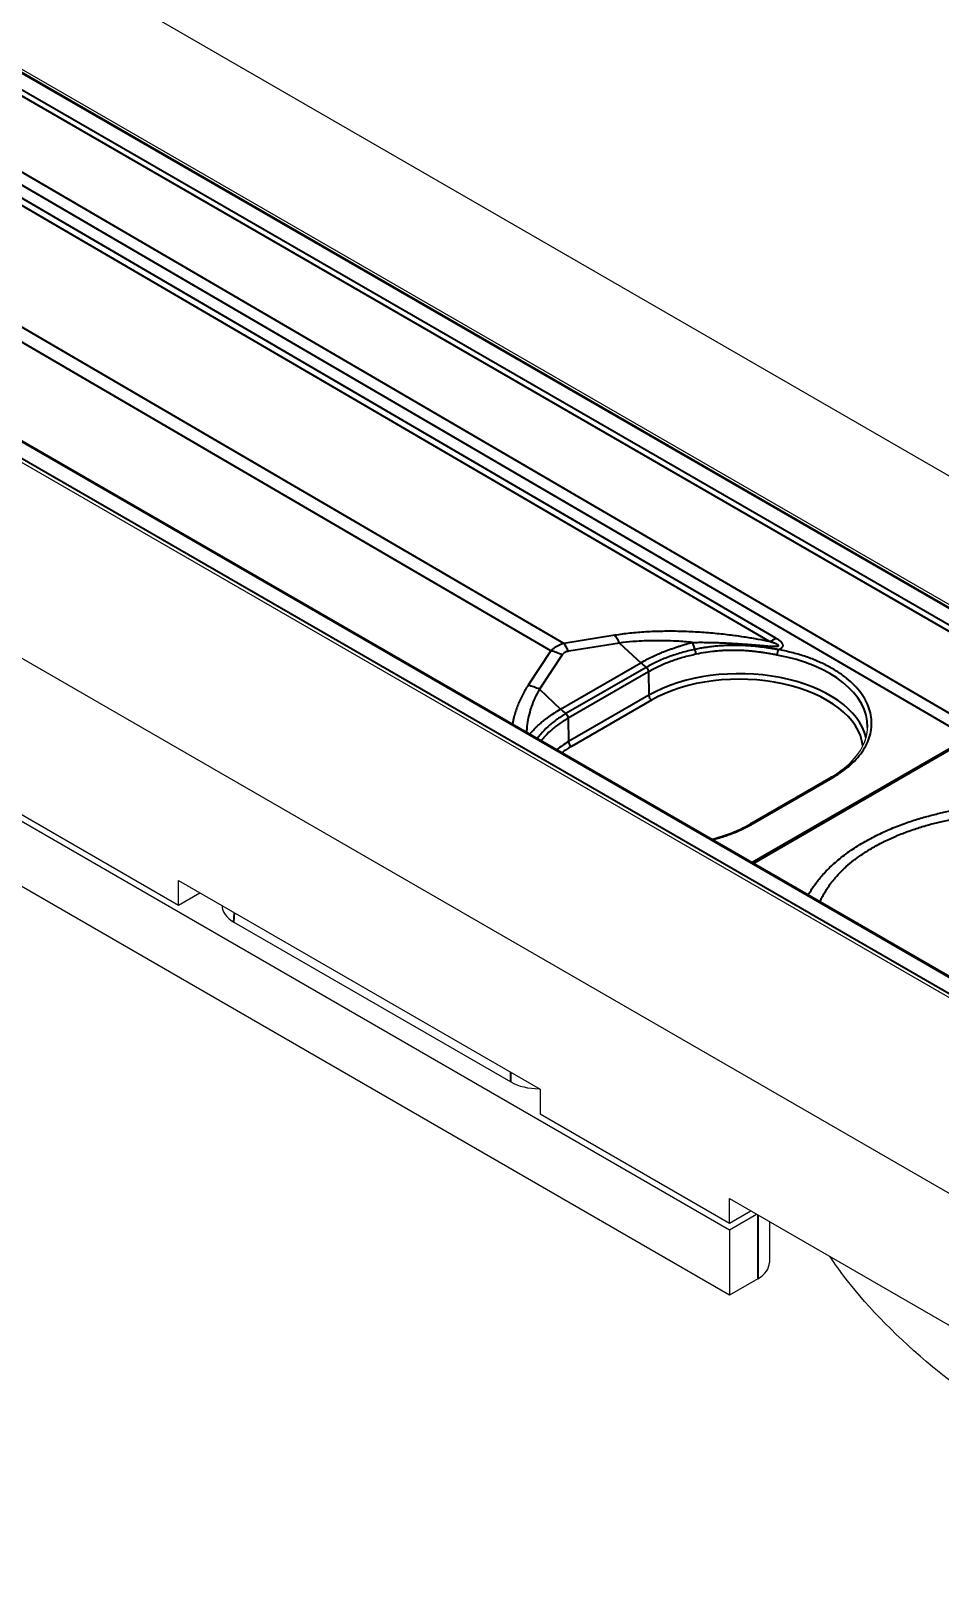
# Model space of a CAD drawing. Header units: millimetres. Extents: x 68 to 2000, y 100 to 2870.
# Drawn here: x 1314.4 to 1371.3, y 859.8 to 956.2 of the extents above; entities that cross this region are included whole.
import ezdxf

# ---------------------------------------------------------------- set-up
doc = ezdxf.new("R2010")
doc.units = ezdxf.units.MM
doc.header["$LTSCALE"] = 10
doc.layers.add('_Sichtbarkanten', color=7, linetype='Continuous', lineweight=25)
doc.layers.add('Sichtbar schmal (ISO)', color=7, linetype='Continuous', lineweight=35)

msp = doc.modelspace()

# ---------------------------------------------------------------- linework, layer by layer
at = {"layer": '_Sichtbarkanten'}
for p, q in [((1239.442, 1004.8), (1592.995, 800.676)), ((1200.551, 982.347), (1554.104, 778.223)), ((1268.434, 979.842), (1549.869, 817.355)), ((1268.893, 979.754), (1549.614, 817.68)), ((1529.887, 805.826), (1248.465, 968.305)), ((1528.295, 805.371), (1247.573, 967.446)), ((1225.476, 957.75), (1358.065, 881.2)), ((1358.065, 877.117), (1225.476, 953.667)), ((1263.13, 936.419), (1323.587, 901.514)), ((1364.409, 909.517), (1359.388, 906.618)), ((1323.587, 901.514), (1323.587, 903.065)), ((1323.587, 903.065), (1346.215, 890.001)), ((1323.587, 901.514), (1324.931, 902.289)), ((1327.054, 900.455), (1344.381, 890.451)), ((1346.215, 890.001), (1346.215, 888.45)), ((1346.215, 888.45), (1358.059, 881.611)), ((1358.059, 881.611), (1358.059, 883.163)), ((1358.059, 883.163), (1396.596, 860.913)), ((1358.059, 881.611), (1359.402, 882.387)), ((1358.065, 881.2), (1359.762, 882.18)), ((1360.565, 881.716), (1360.565, 879.158)), ((1358.065, 881.2), (1358.065, 877.117)), ((1359.833, 878.138), (1358.065, 877.117))]:
    msp.add_line(p, q, dxfattribs=at)
for centre, major_axis, ratio, start_param, end_param in [((1358.677, 912.721), (-8.033, 0.038), 0.580459, 3.131904, 3.131913), ((1328.825, 901.475), (-2.503, 0), 0.576647, 6.275518, 7.067974), ((1346.147, 891.474), (2.5, 0), 0.578054, 3.9276, 4.720056), ((1358.065, 879.158), (2.5, 0), 0.57735, 5.497787, 6.283185)]:
    msp.add_ellipse(centre, major_axis=major_axis, ratio=ratio, start_param=start_param, end_param=end_param, dxfattribs=at)
for points, knots in [([(1364.409, 909.517), (1365.011, 909.865), (1365.519, 910.273), (1366.261, 911.13), (1366.51, 911.589), (1366.678, 912.243), (1366.705, 912.441), (1366.709, 912.638)], [0, 0, 0, 0, 0.5169, 0.5169, 1.025359, 1.025359, 1.242943, 1.242943, 1.242943, 1.242943]), ([(1356.968, 905.661), (1357.507, 905.799), (1358.021, 905.971), (1358.809, 906.308), (1359.11, 906.457), (1359.388, 906.618)], [2.7346779, 2.7346779, 2.7346779, 2.7346779, 3.0876656, 3.0876656, 3.3269025, 3.3269025, 3.3269025, 3.3269025]), ([(1396.596, 860.179), (1396.498, 860.204), (1396.401, 860.229), (1396.303, 860.254), (1393.07, 861.087), (1389.864, 862.141), (1386.793, 863.379), (1383.722, 864.617), (1380.787, 866.04), (1378.088, 867.598), (1375.388, 869.157), (1372.924, 870.852), (1370.78, 872.625), (1368.635, 874.397), (1366.81, 876.249), (1365.367, 878.115), (1365.002, 878.587), (1364.661, 879.06), (1364.346, 879.533)], [0.0950371, 0.0950371, 0.0950371, 0.0950371, 0.1010675, 0.1010675, 0.1010675, 0.3005338, 0.3005338, 0.3005338, 0.5, 0.5, 0.5, 0.6994662, 0.6994662, 0.6994662, 0.8989325, 0.8989325, 0.8989325, 0.9493881, 0.9493881, 0.9493881, 0.9493881])]:
    msp.add_open_spline(points, degree=3, knots=knots, dxfattribs=at)
at = {"layer": 'Sichtbar schmal (ISO)'}
for p, q in [((1267.425, 979.312), (1548.848, 816.833)), ((1549.744, 817.343), (1268.309, 979.829)), ((1548.671, 816.53), (1267.249, 979.009)), ((1373.371, 912.62), (1267.249, 974.543)), ((1373.016, 912.016), (1266.893, 973.938)), ((1247.443, 967.783), (1528.878, 805.296)), ((1529.762, 805.813), (1248.34, 968.293)), ((1360.57, 918.013), (1284.328, 962.492)), ((1360.973, 918.219), (1284.731, 962.698)), ((1347.699, 917.892), (1282.36, 956.01)), ((1346.892, 917.426), (1281.553, 955.544)), ((1350.885, 918.403), (1347.699, 917.892)), ((1346.892, 917.426), (1345.468, 915.275)), ((1351.191, 917.917), (1348.005, 917.406)), ((1351.191, 917.917), (1352.518, 916.683)), ((1347.601, 917.174), (1346.177, 915.023)), ((1347.504, 913.788), (1352.518, 916.683)), ((1352.85, 916.394), (1347.837, 913.499)), ((1352.996, 916.117), (1347.975, 913.219)), ((1352.996, 916.117), (1353.018, 914.647)), ((1346.177, 915.023), (1347.504, 913.788)), ((1353.018, 914.647), (1347.997, 911.749)), ((1353.194, 914.345), (1348.174, 911.446)), ((1347.975, 913.219), (1347.997, 911.749)), ((1359.488, 904.206), (1373.016, 912.016)), ((1359.581, 904.152), (1373.108, 911.962)), ((1359.514, 906.606), (1364.535, 909.504)), ((1327.054, 900.455), (1327.09, 901.043)), ((1344.381, 890.451), (1344.381, 891.06)), ((1359.833, 882.139), (1359.833, 878.138))]:
    msp.add_line(p, q, dxfattribs=at)
for centre, major_axis, ratio, start_param, end_param in [((1350.674, 916.264), (0.396, -2.468), 0.393811, 2.240031, 2.552528), ((1347.084, 915.52), (2.085, -1.38), 0.678392, 1.764791, 2.077288), ((1347.488, 915.753), (0.396, -2.468), 0.393812, 2.240031, 2.552527), ((1356.224, 920.917), (0.844, -4.928), 0.236301, 5.314743, 5.431955), ((1355.888, 917.349), (0.052, -0.244), 0.269867, 0.94212, 2.279891), ((1360.992, 922.291), (2.52, 4.319), 0.574319, 3.815229, 3.929596), ((1361.113, 917.305), (-0.045, -0.246), 0.237426, 3.781911, 5.332801), ((1353.551, 919.99), (2.5, -4.33), 0.57735, 5.201094, 5.298232), ((1358.677, 912.721), (-8.033, 0.038), 0.580459, 3.131913, 4.416645), ((1358.678, 911.379), (8.004, 0), 0.57735, 0.132278, 2.356194), ((1358.678, 911.179), (7.754, 0), 0.57735, 0.067115, 2.356194), ((1345.66, 913.369), (2.085, -1.38), 0.678392, 1.764791, 2.077288), ((1353.194, 914.549), (-0.125, 0.217), 0.57735, 0.802851, 2.356194), ((1348.538, 917.096), (2.5, -4.33), 0.57735, 5.201094, 5.298232), ((1347.8, 913.318), (0.121, -0.219), 0.577882, 0.813784, 2.167422), ((1353.657, 908.481), (-8.004, 0), 0.57735, 5.497787, 5.637259), ((1348.174, 911.65), (-0.125, 0.217), 0.57735, 0.802851, 2.356194), ((1353.657, 908.28), (-7.754, 0), 0.57735, 5.497787, 5.609846), ((1364.534, 909.301), (-0.125, 0.217), 0.57735, 5.492551, 6.283185), ((1359.513, 906.402), (-0.125, 0.217), 0.57735, 5.492551, 6.283185)]:
    msp.add_ellipse(centre, major_axis=major_axis, ratio=ratio, start_param=start_param, end_param=end_param, dxfattribs=at)
for points, knots in [([(1360.57, 918.013), (1360.348, 918.057), (1360.111, 918.102), (1359.861, 918.147), (1359.61, 918.192), (1359.346, 918.237), (1359.064, 918.28), (1358.781, 918.324), (1358.482, 918.366), (1358.163, 918.406), (1357.844, 918.447), (1357.506, 918.484), (1357.154, 918.518), (1356.802, 918.551), (1356.437, 918.58), (1356.069, 918.602), (1355.702, 918.624), (1355.332, 918.639), (1354.969, 918.647), (1354.605, 918.655), (1354.247, 918.657), (1353.892, 918.651), (1353.537, 918.645), (1353.184, 918.632), (1352.838, 918.611), (1352.492, 918.591), (1352.153, 918.563), (1351.826, 918.528), (1351.5, 918.493), (1351.187, 918.451), (1350.885, 918.403)], [0, 0, 0, 0, 0.1, 0.1, 0.1, 0.2, 0.2, 0.2, 0.3, 0.3, 0.3, 0.4, 0.4, 0.4, 0.5, 0.5, 0.5, 0.6, 0.6, 0.6, 0.7, 0.7, 0.7, 0.8, 0.8, 0.8, 0.9, 0.9, 0.9, 1, 1, 1, 1]), ([(1347.699, 917.892), (1347.633, 917.873), (1347.57, 917.852), (1347.51, 917.829), (1347.45, 917.806), (1347.393, 917.78), (1347.338, 917.752), (1347.283, 917.724), (1347.23, 917.693), (1347.179, 917.66), (1347.128, 917.627), (1347.079, 917.591), (1347.031, 917.552), (1346.983, 917.513), (1346.936, 917.471), (1346.892, 917.426)], [0.000001, 0.000001, 0.000001, 0.000001, 0.2, 0.2, 0.2, 0.4, 0.4, 0.4, 0.6, 0.6, 0.6, 0.8, 0.8, 0.8, 1, 1, 1, 1]), ([(1348.005, 917.406), (1347.966, 917.4), (1347.895, 917.384), (1347.804, 917.349), (1347.724, 917.303), (1347.656, 917.246), (1347.618, 917.199), (1347.601, 917.174)], [0.0000019, 0.0000019, 0.0000019, 0.0000019, 0.2, 0.4, 0.6, 0.8, 1, 1, 1, 1]), ([(1355.742, 917.96), (1355.42, 917.991), (1355.099, 918.015), (1354.781, 918.033), (1354.71, 918.036), (1354.64, 918.04), (1354.57, 918.043), (1354.323, 918.054), (1354.077, 918.062), (1353.834, 918.064), (1353.683, 918.066), (1353.533, 918.067), (1353.384, 918.065), (1353.224, 918.064), (1353.064, 918.061), (1352.907, 918.055), (1352.682, 918.048), (1352.46, 918.037), (1352.243, 918.022), (1352.167, 918.017), (1352.093, 918.012), (1352.018, 918.006), (1351.732, 917.982), (1351.456, 917.953), (1351.191, 917.917)], [0.0000001, 0.0000001, 0.0000001, 0.0000001, 0.2, 0.2, 0.2, 0.2441304, 0.2441304, 0.2441304, 0.4, 0.4, 0.4, 0.4962834, 0.4962834, 0.4962834, 0.6, 0.6, 0.6, 0.7482983, 0.7482983, 0.7482983, 0.8, 0.8, 0.8, 1, 1, 1, 1]), ([(1352.518, 916.683), (1352.657, 916.763), (1352.793, 916.837), (1352.923, 916.905), (1352.935, 916.911), (1352.947, 916.917), (1352.959, 916.923), (1353.078, 916.984), (1353.192, 917.04), (1353.303, 917.092), (1353.323, 917.101), (1353.344, 917.111), (1353.364, 917.12), (1353.465, 917.167), (1353.562, 917.21), (1353.657, 917.25), (1353.684, 917.262), (1353.71, 917.273), (1353.737, 917.285), (1353.824, 917.321), (1353.908, 917.355), (1353.99, 917.388), (1354.022, 917.4), (1354.053, 917.413), (1354.083, 917.425), (1354.161, 917.455), (1354.237, 917.483), (1354.312, 917.511), (1354.346, 917.523), (1354.379, 917.535), (1354.413, 917.547), (1354.485, 917.573), (1354.557, 917.598), (1354.629, 917.623), (1354.664, 917.635), (1354.7, 917.647), (1354.735, 917.659), (1354.809, 917.684), (1354.884, 917.708), (1354.959, 917.732), (1354.994, 917.743), (1355.029, 917.754), (1355.064, 917.764), (1355.15, 917.791), (1355.236, 917.817), (1355.323, 917.843), (1355.349, 917.85), (1355.374, 917.857), (1355.4, 917.865), (1355.513, 917.897), (1355.627, 917.929), (1355.742, 917.96)], [0, 0, 0, 0, 0.1017218, 0.1017218, 0.1017218, 0.1111111, 0.1111111, 0.1111111, 0.2046711, 0.2046711, 0.2046711, 0.2222222, 0.2222222, 0.2222222, 0.308684, 0.308684, 0.308684, 0.3333333, 0.3333333, 0.3333333, 0.4139675, 0.4139675, 0.4139675, 0.4444444, 0.4444444, 0.4444444, 0.521176, 0.521176, 0.521176, 0.5555556, 0.5555556, 0.5555556, 0.6300864, 0.6300864, 0.6300864, 0.6666667, 0.6666667, 0.6666667, 0.7425849, 0.7425849, 0.7425849, 0.7777778, 0.7777778, 0.7777778, 0.8638146, 0.8638146, 0.8638146, 0.8888889, 0.8888889, 0.8888889, 0.9999999, 0.9999999, 0.9999999, 0.9999999]), ([(1355.904, 917.519), (1355.62, 917.458), (1355.342, 917.389), (1355.07, 917.312), (1354.797, 917.234), (1354.53, 917.147), (1354.273, 917.053), (1354.015, 916.958), (1353.766, 916.855), (1353.528, 916.745), (1353.291, 916.635), (1353.065, 916.517), (1352.85, 916.394)], [0, 0, 0, 0, 0.248741, 0.248741, 0.248741, 0.499365, 0.499365, 0.499365, 0.749894, 0.749894, 0.749894, 1, 1, 1, 1]), ([(1355.742, 917.96), (1355.753, 917.96), (1355.764, 917.96), (1355.775, 917.961), (1355.908, 917.962), (1356.039, 917.963), (1356.167, 917.964), (1356.306, 917.964), (1356.442, 917.963), (1356.576, 917.962), (1356.71, 917.96), (1356.842, 917.958), (1356.973, 917.955), (1356.982, 917.955), (1356.99, 917.954), (1356.999, 917.954), (1357.122, 917.951), (1357.244, 917.948), (1357.366, 917.944), (1357.496, 917.939), (1357.625, 917.934), (1357.751, 917.928), (1357.876, 917.923), (1357.998, 917.917), (1358.114, 917.91), (1358.123, 917.91), (1358.132, 917.909), (1358.14, 917.909), (1358.246, 917.903), (1358.347, 917.897), (1358.442, 917.891), (1358.545, 917.885), (1358.641, 917.879), (1358.731, 917.872), (1358.822, 917.866), (1358.907, 917.86), (1358.989, 917.854), (1359.045, 917.85), (1359.099, 917.846), (1359.152, 917.842), (1359.175, 917.84), (1359.197, 917.838), (1359.22, 917.837), (1359.293, 917.831), (1359.362, 917.825), (1359.428, 917.82), (1359.495, 917.815), (1359.558, 917.81), (1359.617, 917.805), (1359.677, 917.8), (1359.735, 917.795), (1359.789, 917.79), (1359.844, 917.786), (1359.896, 917.782), (1359.945, 917.777), (1359.981, 917.774), (1360.015, 917.772), (1360.048, 917.769), (1360.061, 917.768), (1360.075, 917.767), (1360.088, 917.765), (1360.133, 917.762), (1360.177, 917.758), (1360.218, 917.755), (1360.259, 917.751), (1360.299, 917.748), (1360.337, 917.745), (1360.374, 917.742), (1360.41, 917.74), (1360.445, 917.737), (1360.48, 917.735), (1360.513, 917.732), (1360.545, 917.73), (1360.576, 917.728), (1360.607, 917.726), (1360.636, 917.724), (1360.666, 917.722), (1360.694, 917.721), (1360.721, 917.719), (1360.748, 917.718), (1360.773, 917.717), (1360.798, 917.716), (1360.818, 917.715), (1360.836, 917.715), (1360.854, 917.714), (1360.859, 917.714), (1360.864, 917.714), (1360.868, 917.714), (1360.89, 917.713), (1360.911, 917.713), (1360.931, 917.713), (1360.951, 917.713), (1360.969, 917.713), (1360.986, 917.714), (1361.003, 917.714), (1361.019, 917.715), (1361.033, 917.716), (1361.048, 917.718), (1361.061, 917.719), (1361.072, 917.721), (1361.084, 917.722), (1361.094, 917.724), (1361.102, 917.726), (1361.111, 917.729), (1361.118, 917.731), (1361.124, 917.734), (1361.129, 917.736), (1361.134, 917.739), (1361.137, 917.742), (1361.14, 917.745), (1361.142, 917.749), (1361.143, 917.752), (1361.143, 917.756), (1361.143, 917.76), (1361.141, 917.765), (1361.139, 917.769), (1361.136, 917.774), (1361.13, 917.779), (1361.125, 917.785), (1361.118, 917.791), (1361.11, 917.797), (1361.101, 917.803), (1361.091, 917.81), (1361.078, 917.817), (1361.066, 917.824), (1361.052, 917.831), (1361.037, 917.839), (1361.021, 917.847), (1361.004, 917.855), (1360.985, 917.863), (1360.97, 917.87), (1360.953, 917.877), (1360.936, 917.884), (1360.932, 917.885), (1360.927, 917.887), (1360.922, 917.889), (1360.9, 917.898), (1360.876, 917.908), (1360.85, 917.917), (1360.825, 917.927), (1360.797, 917.937), (1360.768, 917.947), (1360.739, 917.957), (1360.708, 917.968), (1360.675, 917.979), (1360.642, 917.99), (1360.607, 918.001), (1360.57, 918.013)], [0, 0, 0, 0, 0.001783, 0.001783, 0.001783, 0.02381, 0.02381, 0.02381, 0.047619, 0.047619, 0.047619, 0.071429, 0.071429, 0.071429, 0.07295, 0.07295, 0.07295, 0.095238, 0.095238, 0.095238, 0.119048, 0.119048, 0.119048, 0.142857, 0.142857, 0.142857, 0.144657, 0.144657, 0.144657, 0.166667, 0.166667, 0.166667, 0.190476, 0.190476, 0.190476, 0.214286, 0.214286, 0.214286, 0.230857, 0.230857, 0.230857, 0.238095, 0.238095, 0.238095, 0.261905, 0.261905, 0.261905, 0.285714, 0.285714, 0.285714, 0.309524, 0.309524, 0.309524, 0.333333, 0.333333, 0.333333, 0.350198, 0.350198, 0.350198, 0.357143, 0.357143, 0.357143, 0.380952, 0.380952, 0.380952, 0.404762, 0.404762, 0.404762, 0.428571, 0.428571, 0.428571, 0.452381, 0.452381, 0.452381, 0.47619, 0.47619, 0.47619, 0.5, 0.5, 0.5, 0.52381, 0.52381, 0.52381, 0.54273, 0.54273, 0.54273, 0.547619, 0.547619, 0.547619, 0.571429, 0.571429, 0.571429, 0.595238, 0.595238, 0.595238, 0.619048, 0.619048, 0.619048, 0.642857, 0.642857, 0.642857, 0.666667, 0.666667, 0.666667, 0.690476, 0.690476, 0.690476, 0.714286, 0.714286, 0.714286, 0.738095, 0.738095, 0.738095, 0.761905, 0.761905, 0.761905, 0.785714, 0.785714, 0.785714, 0.809524, 0.809524, 0.809524, 0.833333, 0.833333, 0.833333, 0.857143, 0.857143, 0.857143, 0.880952, 0.880952, 0.880952, 0.899753, 0.899753, 0.899753, 0.904762, 0.904762, 0.904762, 0.928571, 0.928571, 0.928571, 0.952381, 0.952381, 0.952381, 0.97619, 0.97619, 0.97619, 1, 1, 1, 1]), ([(1361.114, 917.508), (1361.085, 917.513), (1361.056, 917.518), (1361.025, 917.523), (1361.01, 917.526), (1360.994, 917.528), (1360.978, 917.531), (1360.959, 917.534), (1360.94, 917.537), (1360.921, 917.54), (1360.89, 917.545), (1360.858, 917.55), (1360.825, 917.556), (1360.823, 917.556), (1360.821, 917.556), (1360.819, 917.557), (1360.785, 917.562), (1360.751, 917.568), (1360.715, 917.573), (1360.695, 917.577), (1360.675, 917.58), (1360.655, 917.583), (1360.639, 917.585), (1360.624, 917.588), (1360.608, 917.59), (1360.572, 917.596), (1360.535, 917.601), (1360.497, 917.607), (1360.486, 917.609), (1360.476, 917.61), (1360.465, 917.612), (1360.437, 917.616), (1360.408, 917.62), (1360.378, 917.624), (1360.338, 917.63), (1360.297, 917.636), (1360.255, 917.641), (1360.21, 917.647), (1360.163, 917.654), (1360.115, 917.66), (1360.085, 917.663), (1360.055, 917.667), (1360.024, 917.671), (1360.005, 917.673), (1359.986, 917.676), (1359.967, 917.678), (1359.915, 917.684), (1359.861, 917.69), (1359.806, 917.696), (1359.794, 917.697), (1359.782, 917.698), (1359.77, 917.7), (1359.724, 917.704), (1359.678, 917.709), (1359.631, 917.713), (1359.585, 917.718), (1359.538, 917.722), (1359.49, 917.726), (1359.473, 917.727), (1359.456, 917.729), (1359.439, 917.73), (1359.371, 917.736), (1359.3, 917.741), (1359.227, 917.746), (1359.212, 917.747), (1359.197, 917.748), (1359.182, 917.749), (1359.121, 917.752), (1359.059, 917.756), (1358.995, 917.759), (1358.945, 917.761), (1358.894, 917.763), (1358.842, 917.765), (1358.807, 917.766), (1358.772, 917.768), (1358.737, 917.769), (1358.65, 917.771), (1358.56, 917.773), (1358.467, 917.773), (1358.46, 917.773), (1358.454, 917.773), (1358.448, 917.773), (1358.344, 917.774), (1358.236, 917.773), (1358.123, 917.771), (1358.1, 917.771), (1358.076, 917.77), (1358.052, 917.769), (1357.96, 917.767), (1357.865, 917.764), (1357.766, 917.759), (1357.71, 917.756), (1357.652, 917.753), (1357.593, 917.749), (1357.528, 917.745), (1357.461, 917.74), (1357.393, 917.735), (1357.294, 917.727), (1357.191, 917.717), (1357.085, 917.706), (1357.063, 917.703), (1357.04, 917.701), (1357.017, 917.698), (1356.896, 917.685), (1356.771, 917.669), (1356.641, 917.65), (1356.602, 917.644), (1356.563, 917.639), (1356.524, 917.632), (1356.438, 917.619), (1356.349, 917.604), (1356.259, 917.588), (1356.144, 917.567), (1356.025, 917.544), (1355.904, 917.519)], [0, 0, 0, 0, 0.0416341, 0.0416341, 0.0416341, 0.0625, 0.0625, 0.0625, 0.0866207, 0.0866207, 0.0866207, 0.125, 0.125, 0.125, 0.1276593, 0.1276593, 0.1276593, 0.1662083, 0.1662083, 0.1662083, 0.1875, 0.1875, 0.1875, 0.2033565, 0.2033565, 0.2033565, 0.2399222, 0.2399222, 0.2399222, 0.25, 0.25, 0.25, 0.2764862, 0.2764862, 0.2764862, 0.3125, 0.3125, 0.3125, 0.3510776, 0.3510776, 0.3510776, 0.375, 0.375, 0.375, 0.3895387, 0.3895387, 0.3895387, 0.4289244, 0.4289244, 0.4289244, 0.4375, 0.4375, 0.4375, 0.4693245, 0.4693245, 0.4693245, 0.5, 0.5, 0.5, 0.5108569, 0.5108569, 0.5108569, 0.553618, 0.553618, 0.553618, 0.5625, 0.5625, 0.5625, 0.597656, 0.597656, 0.597656, 0.625, 0.625, 0.625, 0.6431249, 0.6431249, 0.6431249, 0.6875, 0.6875, 0.6875, 0.6904332, 0.6904332, 0.6904332, 0.7396953, 0.7396953, 0.7396953, 0.75, 0.75, 0.75, 0.7896329, 0.7896329, 0.7896329, 0.8125, 0.8125, 0.8125, 0.837854, 0.837854, 0.837854, 0.875, 0.875, 0.875, 0.8829222, 0.8829222, 0.8829222, 0.9250289, 0.9250289, 0.9250289, 0.9375, 0.9375, 0.9375, 0.9648926, 0.9648926, 0.9648926, 0.9999999, 0.9999999, 0.9999999, 0.9999999]), ([(1361.039, 917.17), (1360.997, 917.178), (1360.953, 917.186), (1360.905, 917.195), (1360.903, 917.195), (1360.9, 917.196), (1360.897, 917.196), (1360.852, 917.204), (1360.806, 917.213), (1360.756, 917.222), (1360.749, 917.223), (1360.742, 917.224), (1360.735, 917.225), (1360.689, 917.234), (1360.64, 917.242), (1360.59, 917.251), (1360.578, 917.253), (1360.566, 917.255), (1360.554, 917.257), (1360.506, 917.265), (1360.457, 917.274), (1360.405, 917.282), (1360.388, 917.285), (1360.37, 917.288), (1360.353, 917.29), (1360.304, 917.298), (1360.253, 917.306), (1360.201, 917.314), (1360.178, 917.317), (1360.154, 917.321), (1360.129, 917.324), (1360.08, 917.332), (1360.029, 917.339), (1359.977, 917.346), (1359.946, 917.35), (1359.914, 917.354), (1359.882, 917.358), (1359.833, 917.364), (1359.782, 917.371), (1359.73, 917.377), (1359.69, 917.381), (1359.65, 917.386), (1359.608, 917.39), (1359.559, 917.395), (1359.509, 917.4), (1359.458, 917.405), (1359.408, 917.41), (1359.357, 917.415), (1359.304, 917.419), (1359.257, 917.423), (1359.208, 917.427), (1359.159, 917.43), (1359.097, 917.434), (1359.032, 917.439), (1358.966, 917.442), (1358.921, 917.445), (1358.875, 917.447), (1358.829, 917.449), (1358.752, 917.452), (1358.672, 917.455), (1358.59, 917.457), (1358.549, 917.458), (1358.507, 917.459), (1358.464, 917.459), (1358.37, 917.461), (1358.272, 917.461), (1358.171, 917.46), (1358.135, 917.459), (1358.098, 917.459), (1358.061, 917.458), (1357.946, 917.455), (1357.827, 917.451), (1357.703, 917.445), (1357.673, 917.443), (1357.644, 917.441), (1357.614, 917.44), (1357.476, 917.431), (1357.332, 917.42), (1357.181, 917.405), (1357.161, 917.403), (1357.141, 917.401), (1357.121, 917.399), (1356.957, 917.382), (1356.785, 917.36), (1356.604, 917.332), (1356.594, 917.331), (1356.585, 917.329), (1356.575, 917.328), (1356.383, 917.298), (1356.182, 917.261), (1355.972, 917.216)], [0, 0, 0, 0, 0.0625, 0.0625, 0.0625, 0.066189, 0.066189, 0.066189, 0.125, 0.125, 0.125, 0.133162, 0.133162, 0.133162, 0.1875, 0.1875, 0.1875, 0.199949, 0.199949, 0.199949, 0.25, 0.25, 0.25, 0.266575, 0.266575, 0.266575, 0.3125, 0.3125, 0.3125, 0.333123, 0.333123, 0.333123, 0.375, 0.375, 0.375, 0.39966, 0.39966, 0.39966, 0.4375, 0.4375, 0.4375, 0.466253, 0.466253, 0.466253, 0.5, 0.5, 0.5, 0.532921, 0.532921, 0.532921, 0.5625, 0.5625, 0.5625, 0.599677, 0.599677, 0.599677, 0.625, 0.625, 0.625, 0.666537, 0.666537, 0.666537, 0.6875, 0.6875, 0.6875, 0.733514, 0.733514, 0.733514, 0.75, 0.75, 0.75, 0.800635, 0.800635, 0.800635, 0.8125, 0.8125, 0.8125, 0.867708, 0.867708, 0.867708, 0.875, 0.875, 0.875, 0.934336, 0.934336, 0.934336, 0.9375, 0.9375, 0.9375, 1, 1, 1, 1]), ([(1361.114, 917.508), (1361.136, 917.516), (1361.178, 917.531), (1361.234, 917.556), (1361.284, 917.582), (1361.325, 917.609), (1361.359, 917.636), (1361.385, 917.665), (1361.404, 917.693), (1361.416, 917.723), (1361.422, 917.756), (1361.42, 917.793), (1361.409, 917.834), (1361.389, 917.876), (1361.358, 917.92), (1361.319, 917.966), (1361.27, 918.013), (1361.211, 918.062), (1361.143, 918.112), (1361.065, 918.164), (1361.005, 918.2), (1360.973, 918.219)], [0, 0, 0, 0, 0.0526316, 0.1052632, 0.1578947, 0.2105263, 0.2631579, 0.3157895, 0.3684211, 0.4210526, 0.4736842, 0.5263158, 0.5789474, 0.6315789, 0.6842105, 0.7368421, 0.7894737, 0.8421053, 0.8947368, 0.9473684, 0.9999999, 0.9999999, 0.9999999, 0.9999999]), ([(1364.535, 909.504), (1364.743, 909.625), (1365.138, 909.878), (1365.663, 910.299), (1366.108, 910.753), (1366.465, 911.232), (1366.73, 911.73), (1366.9, 912.241), (1366.974, 912.761), (1366.95, 913.282), (1366.83, 913.8), (1366.614, 914.307), (1366.304, 914.798), (1365.906, 915.266), (1365.422, 915.708), (1364.859, 916.116), (1364.224, 916.487), (1363.524, 916.816), (1362.767, 917.1), (1361.961, 917.335), (1361.401, 917.456), (1361.114, 917.508)], [0, 0, 0, 0, 0.0526316, 0.1052632, 0.1578947, 0.2105263, 0.2631579, 0.3157895, 0.3684211, 0.4210526, 0.4736842, 0.5263158, 0.5789474, 0.6315789, 0.6842105, 0.7368421, 0.7894737, 0.8421053, 0.8947368, 0.9473684, 1, 1, 1, 1]), ([(1355.972, 917.216), (1355.695, 917.157), (1355.423, 917.089), (1355.158, 917.013), (1354.891, 916.937), (1354.631, 916.852), (1354.38, 916.759), (1354.129, 916.667), (1353.887, 916.567), (1353.656, 916.459), (1353.425, 916.352), (1353.204, 916.238), (1352.996, 916.117)], [0, 0, 0, 0, 0.24907, 0.24907, 0.24907, 0.5, 0.5, 0.5, 0.75, 0.75, 0.75, 1, 1, 1, 1]), ([(1352.85, 916.394), (1352.866, 916.381), (1352.882, 916.366), (1352.896, 916.35), (1352.911, 916.333), (1352.924, 916.315), (1352.936, 916.296), (1352.948, 916.277), (1352.959, 916.257), (1352.967, 916.237), (1352.976, 916.216), (1352.983, 916.196), (1352.988, 916.175), (1352.992, 916.155), (1352.995, 916.136), (1352.996, 916.117)], [0, 0, 0, 0, 0.2, 0.2, 0.2, 0.4, 0.4, 0.4, 0.6, 0.6, 0.6, 0.8, 0.8, 0.8, 1, 1, 1, 1]), ([(1345.468, 915.275), (1345.338, 915.079), (1345.096, 914.669), (1344.794, 913.999), (1344.598, 913.379), (1344.515, 913.001), (1344.49, 912.865)], [0, 0, 0, 0, 0.0909091, 0.1818182, 0.2727273, 0.3245409, 0.3245409, 0.3245409, 0.3245409]), ([(1346.177, 915.023), (1346.073, 914.85), (1345.976, 914.669), (1345.888, 914.48), (1345.887, 914.478), (1345.886, 914.476), (1345.885, 914.474), (1345.802, 914.293), (1345.726, 914.105), (1345.66, 913.91), (1345.657, 913.899), (1345.653, 913.888), (1345.649, 913.878), (1345.589, 913.695), (1345.537, 913.505), (1345.495, 913.314), (1345.49, 913.289), (1345.484, 913.265), (1345.479, 913.24), (1345.442, 913.059), (1345.414, 912.876), (1345.395, 912.696), (1345.392, 912.661), (1345.388, 912.626), (1345.385, 912.592), (1345.379, 912.513), (1345.373, 912.434), (1345.37, 912.357)], [0, 0, 0, 0, 0.1980709, 0.1980709, 0.1980709, 0.2, 0.2, 0.2, 0.3895764, 0.3895764, 0.3895764, 0.4, 0.4, 0.4, 0.5772162, 0.5772162, 0.5772162, 0.6, 0.6, 0.6, 0.7675736, 0.7675736, 0.7675736, 0.8, 0.8, 0.8, 0.8743622, 0.8743622, 0.8743622, 0.8743622]), ([(1345.58, 912.235), (1345.611, 912.271), (1345.641, 912.306), (1345.673, 912.341), (1345.674, 912.342), (1345.675, 912.343), (1345.676, 912.344), (1345.729, 912.403), (1345.784, 912.462), (1345.841, 912.52), (1345.843, 912.523), (1345.845, 912.525), (1345.847, 912.527), (1345.904, 912.585), (1345.962, 912.643), (1346.024, 912.701), (1346.026, 912.703), (1346.029, 912.706), (1346.032, 912.709), (1346.094, 912.768), (1346.16, 912.828), (1346.231, 912.889), (1346.233, 912.891), (1346.235, 912.892), (1346.237, 912.894), (1346.309, 912.957), (1346.387, 913.023), (1346.472, 913.09), (1346.558, 913.158), (1346.65, 913.229), (1346.752, 913.303), (1346.755, 913.305), (1346.758, 913.307), (1346.761, 913.309), (1346.86, 913.381), (1346.969, 913.456), (1347.09, 913.534), (1347.094, 913.537), (1347.098, 913.54), (1347.102, 913.542), (1347.223, 913.621), (1347.357, 913.704), (1347.504, 913.788)], [0.1571648, 0.1571648, 0.1571648, 0.1571648, 0.2202695, 0.2202695, 0.2202695, 0.2222222, 0.2222222, 0.2222222, 0.3290383, 0.3290383, 0.3290383, 0.3333333, 0.3333333, 0.3333333, 0.4398323, 0.4398323, 0.4398323, 0.4444444, 0.4444444, 0.4444444, 0.5526627, 0.5526627, 0.5526627, 0.5555556, 0.5555556, 0.5555556, 0.6666667, 0.6666667, 0.6666667, 0.7777778, 0.7777778, 0.7777778, 0.7810456, 0.7810456, 0.7810456, 0.8888889, 0.8888889, 0.8888889, 0.8924579, 0.8924579, 0.8924579, 1, 1, 1, 1]), ([(1347.837, 913.499), (1347.623, 913.375), (1347.42, 913.245), (1347.23, 913.108), (1347.04, 912.972), (1346.863, 912.829), (1346.7, 912.681), (1346.7, 912.68), (1346.699, 912.68), (1346.698, 912.679), (1346.536, 912.532), (1346.389, 912.38), (1346.257, 912.225), (1346.256, 912.224), (1346.256, 912.223), (1346.255, 912.222), (1346.182, 912.137), (1346.115, 912.05), (1346.052, 911.963)], [0, 0, 0, 0, 0.25, 0.25, 0.25, 0.5, 0.5, 0.5, 0.5014366, 0.5014366, 0.5014366, 0.75, 0.75, 0.75, 0.7518169, 0.7518169, 0.7518169, 0.8880252, 0.8880252, 0.8880252, 0.8880252]), ([(1347.975, 913.219), (1347.766, 913.098), (1347.569, 912.971), (1347.384, 912.838), (1347.199, 912.705), (1347.026, 912.566), (1346.867, 912.422), (1346.709, 912.278), (1346.564, 912.13), (1346.435, 911.977), (1346.389, 911.925), (1346.346, 911.871), (1346.304, 911.817)], [0, 0, 0, 0, 0.25, 0.25, 0.25, 0.5, 0.5, 0.5, 0.75, 0.75, 0.75, 0.8370199, 0.8370199, 0.8370199, 0.8370199]), ([(1363.009, 902.173), (1363.075, 902.289), (1363.245, 902.573), (1363.591, 903.059), (1364.102, 903.65), (1364.759, 904.271), (1365.55, 904.882), (1366.436, 905.448), (1367.37, 905.943), (1368.302, 906.358), (1369.196, 906.694), (1370.033, 906.962), (1370.82, 907.177), (1371.581, 907.355), (1372.343, 907.506), (1373.121, 907.633), (1373.914, 907.734), (1374.715, 907.811), (1375.521, 907.862), (1376.339, 907.889), (1377.173, 907.89), (1378.025, 907.865), (1378.897, 907.813), (1379.795, 907.731), (1380.346, 907.664), (1380.616, 907.627)], [0.311186, 0.311186, 0.311186, 0.311186, 0.3333333, 0.3636364, 0.3939394, 0.4242424, 0.4545455, 0.4848485, 0.5151515, 0.5454545, 0.5757576, 0.6060606, 0.6363636, 0.6666667, 0.6969697, 0.7272727, 0.7575758, 0.7878788, 0.8181818, 0.8484848, 0.8787879, 0.9090909, 0.9393939, 0.969697, 1, 1, 1, 1]), ([(1363.746, 901.747), (1363.757, 901.772), (1363.768, 901.796), (1363.779, 901.82), (1363.815, 901.901), (1363.854, 901.983), (1363.897, 902.066), (1363.932, 902.135), (1363.97, 902.205), (1364.012, 902.277), (1364.065, 902.371), (1364.124, 902.467), (1364.189, 902.566), (1364.234, 902.635), (1364.283, 902.706), (1364.334, 902.778), (1364.414, 902.889), (1364.502, 903.003), (1364.599, 903.12), (1364.655, 903.188), (1364.714, 903.257), (1364.777, 903.327), (1364.892, 903.455), (1365.018, 903.587), (1365.155, 903.719), (1365.219, 903.781), (1365.286, 903.843), (1365.355, 903.905), (1365.511, 904.046), (1365.68, 904.187), (1365.857, 904.325), (1365.925, 904.377), (1365.993, 904.429), (1366.063, 904.48), (1366.26, 904.625), (1366.467, 904.765), (1366.68, 904.899), (1366.743, 904.939), (1366.807, 904.979), (1366.871, 905.017), (1367.101, 905.156), (1367.337, 905.287), (1367.576, 905.41), (1367.629, 905.437), (1367.682, 905.464), (1367.736, 905.491), (1367.988, 905.616), (1368.241, 905.732), (1368.492, 905.839), (1368.532, 905.856), (1368.572, 905.873), (1368.611, 905.889), (1368.874, 905.998), (1369.132, 906.096), (1369.384, 906.185), (1369.409, 906.194), (1369.435, 906.203), (1369.46, 906.212), (1369.723, 906.303), (1369.977, 906.384), (1370.225, 906.457), (1370.237, 906.461), (1370.25, 906.465), (1370.262, 906.468), (1370.52, 906.544), (1370.769, 906.61), (1371.014, 906.67), (1371.261, 906.731), (1371.502, 906.785), (1371.743, 906.834), (1371.752, 906.836), (1371.762, 906.838), (1371.771, 906.84), (1372.001, 906.886), (1372.231, 906.928), (1372.462, 906.967), (1372.483, 906.97), (1372.503, 906.973), (1372.523, 906.977), (1372.744, 907.012), (1372.967, 907.044), (1373.192, 907.073), (1373.224, 907.077), (1373.256, 907.081), (1373.288, 907.085), (1373.502, 907.111), (1373.717, 907.134), (1373.933, 907.154), (1373.977, 907.158), (1374.021, 907.162), (1374.065, 907.165), (1374.27, 907.183), (1374.475, 907.197), (1374.681, 907.208), (1374.736, 907.211), (1374.792, 907.214), (1374.847, 907.216), (1375.042, 907.225), (1375.237, 907.231), (1375.433, 907.235), (1375.5, 907.236), (1375.567, 907.237), (1375.634, 907.238), (1375.818, 907.239), (1376.004, 907.238), (1376.19, 907.235), (1376.269, 907.233), (1376.348, 907.232), (1376.427, 907.229), (1376.603, 907.224), (1376.78, 907.216), (1376.957, 907.207), (1377.049, 907.201), (1377.141, 907.196), (1377.233, 907.189), (1377.399, 907.178), (1377.567, 907.164), (1377.735, 907.148), (1377.84, 907.138), (1377.944, 907.128), (1378.05, 907.116), (1378.207, 907.099), (1378.365, 907.079), (1378.524, 907.058), (1378.641, 907.042), (1378.758, 907.025), (1378.875, 907.007), (1379.024, 906.985), (1379.173, 906.96), (1379.32, 906.934), (1379.45, 906.911), (1379.579, 906.887), (1379.705, 906.862), (1379.834, 906.836), (1379.961, 906.81), (1380.084, 906.783), (1380.215, 906.754), (1380.341, 906.725), (1380.462, 906.696), (1380.565, 906.671), (1380.664, 906.646), (1380.76, 906.622), (1380.881, 906.59), (1380.997, 906.559), (1381.109, 906.528), (1381.19, 906.506), (1381.269, 906.483), (1381.346, 906.461), (1381.46, 906.427), (1381.572, 906.394), (1381.68, 906.36), (1381.745, 906.34), (1381.81, 906.32), (1381.873, 906.299), (1381.986, 906.263), (1382.097, 906.226), (1382.206, 906.189), (1382.259, 906.171), (1382.312, 906.152), (1382.364, 906.134), (1382.478, 906.094), (1382.59, 906.054), (1382.7, 906.013), (1382.743, 905.997), (1382.787, 905.981), (1382.83, 905.965), (1382.945, 905.922), (1383.058, 905.878), (1383.171, 905.834), (1383.206, 905.82), (1383.241, 905.806), (1383.276, 905.792), (1383.395, 905.744), (1383.512, 905.697), (1383.628, 905.648), (1383.656, 905.636), (1383.685, 905.624), (1383.713, 905.612), (1383.836, 905.56), (1383.958, 905.508), (1384.079, 905.455), (1384.1, 905.445), (1384.122, 905.436), (1384.143, 905.426), (1384.271, 905.37), (1384.397, 905.313), (1384.523, 905.255), (1384.537, 905.249), (1384.552, 905.242), (1384.566, 905.235), (1384.698, 905.175), (1384.83, 905.113), (1384.961, 905.05), (1384.969, 905.046), (1384.977, 905.043), (1384.985, 905.039)], [0.362181, 0.362181, 0.362181, 0.362181, 0.3653846, 0.3653846, 0.3653846, 0.3759015, 0.3759015, 0.3759015, 0.3846154, 0.3846154, 0.3846154, 0.3959323, 0.3959323, 0.3959323, 0.4038462, 0.4038462, 0.4038462, 0.4160173, 0.4160173, 0.4160173, 0.4230769, 0.4230769, 0.4230769, 0.4361428, 0.4361428, 0.4361428, 0.4423077, 0.4423077, 0.4423077, 0.4562642, 0.4562642, 0.4562642, 0.4615385, 0.4615385, 0.4615385, 0.4763755, 0.4763755, 0.4763755, 0.4807692, 0.4807692, 0.4807692, 0.4964795, 0.4964795, 0.4964795, 0.5, 0.5, 0.5, 0.5165819, 0.5165819, 0.5165819, 0.5192308, 0.5192308, 0.5192308, 0.5366847, 0.5366847, 0.5366847, 0.5384615, 0.5384615, 0.5384615, 0.5567716, 0.5567716, 0.5567716, 0.5576923, 0.5576923, 0.5576923, 0.5768472, 0.5768472, 0.5768472, 0.5961538, 0.5961538, 0.5961538, 0.5969177, 0.5969177, 0.5969177, 0.6153846, 0.6153846, 0.6153846, 0.6170046, 0.6170046, 0.6170046, 0.6346154, 0.6346154, 0.6346154, 0.6371231, 0.6371231, 0.6371231, 0.6538462, 0.6538462, 0.6538462, 0.6572362, 0.6572362, 0.6572362, 0.6730769, 0.6730769, 0.6730769, 0.6773304, 0.6773304, 0.6773304, 0.6923077, 0.6923077, 0.6923077, 0.6974199, 0.6974199, 0.6974199, 0.7115385, 0.7115385, 0.7115385, 0.7175059, 0.7175059, 0.7175059, 0.7307692, 0.7307692, 0.7307692, 0.7376106, 0.7376106, 0.7376106, 0.75, 0.75, 0.75, 0.7577045, 0.7577045, 0.7577045, 0.7692308, 0.7692308, 0.7692308, 0.7776996, 0.7776996, 0.7776996, 0.7884615, 0.7884615, 0.7884615, 0.7979393, 0.7979393, 0.7979393, 0.8076923, 0.8076923, 0.8076923, 0.8181086, 0.8181086, 0.8181086, 0.8269231, 0.8269231, 0.8269231, 0.8380823, 0.8380823, 0.8380823, 0.8461538, 0.8461538, 0.8461538, 0.858153, 0.858153, 0.858153, 0.8653846, 0.8653846, 0.8653846, 0.8782757, 0.8782757, 0.8782757, 0.8846154, 0.8846154, 0.8846154, 0.8983804, 0.8983804, 0.8983804, 0.9038462, 0.9038462, 0.9038462, 0.918469, 0.918469, 0.918469, 0.9230769, 0.9230769, 0.9230769, 0.9385503, 0.9385503, 0.9385503, 0.9423077, 0.9423077, 0.9423077, 0.9586604, 0.9586604, 0.9586604, 0.9615385, 0.9615385, 0.9615385, 0.9787999, 0.9787999, 0.9787999, 0.9807692, 0.9807692, 0.9807692, 0.9988841, 0.9988841, 0.9988841, 1, 1, 1, 1]), ([(1357.034, 905.623), (1357.14, 905.65), (1357.516, 905.752), (1358.139, 905.955), (1358.867, 906.258), (1359.306, 906.485), (1359.514, 906.606)], [0.8218211, 0.8218211, 0.8218211, 0.8218211, 0.8421053, 0.8947368, 0.9473684, 1, 1, 1, 1])]:
    msp.add_open_spline(points, degree=3, knots=knots, dxfattribs=at)

doc.saveas('drawing.dxf')
